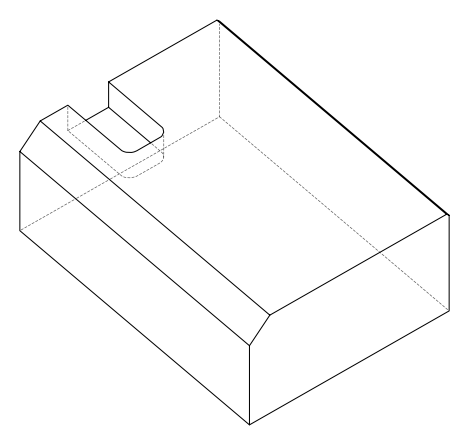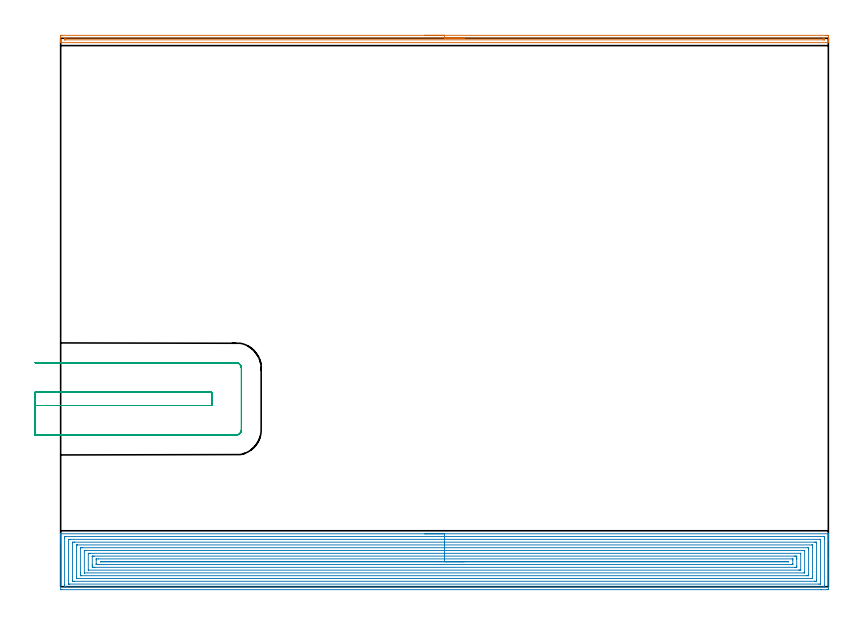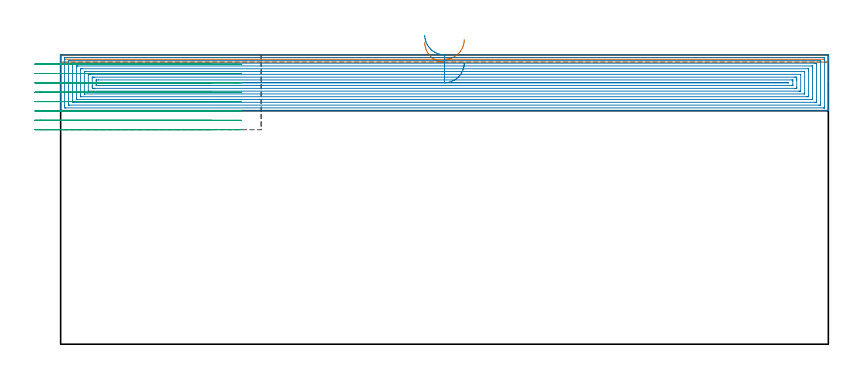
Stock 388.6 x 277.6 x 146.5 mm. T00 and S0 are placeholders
(PLAN: 3 operations, 1 tool changes, 48.5 min)
(1 AREA_MILL | FG_CHAMFER_SURFACE | UGT0205_001 | 6.37 min | 2658 mm3)
(2 AREA_MILL_1 | FG_CHAMFER_SURFACE_1 | UGT0205_001 | 34.4 min | 155608 mm3)
(3 MILL_SLOT | SLOT_PARTIAL_RECTANGULAR | UGT0201_094 | Follow Part, ap 5, ae 75% | 7.77 min | 215483 mm3)
(TOOL UGT0205_001 | Chamfer Mill 20 x 3 x 45 deg. | D20 FL50 Z2)
(TOOL UGT0201_094 | End mill 20 mm | D20 FL38 Z4)
(OP 1 AREA_MILL)
G17 G21 G94 G90
T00 M6
G54
G17 G0 G90 X184.3 Y279.1 S1061 M3
G43 Z156.5 H0
Z152.8
G94 G1 X184.338 Z151.928 F250.
X184.452 Z151.063
X184.641 Z150.212
X184.903 Z149.38
X185.237 Z148.574
X185.64 Z147.8
X186.108 Z147.064
X186.64 Z146.372
X187.229 Z145.729
X187.872 Z145.14
X188.564 Z144.608
X189.3 Z144.14
X190.074 Z143.737
X190.88 Z143.403
X191.712 Z143.141
X192.563 Z142.952
X193.428 Z142.838
X194.3 Z142.8
X387.469
X387.993 Y279.099 Z142.801
X388.51 Y279.093 Z142.802
X388.592 Y279.09 Z142.805
X388.6 Y278.58 Z143.314
Y278.013 Z143.884
Y277.693 Z144.203
Y277.127 Z144.769
Y276.807 Z145.088
Y276.167 Z145.732
Y275.776 Z146.124
Y275.428 Z146.463
X388.591 Y275.403 Z146.488
X388.44 Y275.4 Z146.5
X0.161
X0.009 Y275.403 Z146.488
X0. Y275.428 Z146.463
Y275.776 Z146.124
Y276.167 Z145.733
Y276.807 Z145.088
Y278.013 Z143.884
X0.004 Y278.58 Z143.315
X0.008 Y279.09 Z142.804
X0.09 Y279.094 Z142.802
X0.607 Y279.1 Z142.8
X194.3
Y277.686 Z144.214
X386.207
X386.43 Y277.684 Z144.216
X386.536 Y277.681 Z144.219
X386.582 Y277.679 Z144.221
X386.59 Y277.649 Z144.251
X386.594 Y277.55 Z144.35
X386.599 Y277.305 Z144.595
X386.595 Y277.055 Z144.845
X386.59 Y276.861 Z145.039
X386.583 Y276.821 Z145.079
X386.536 Y276.819 Z145.081
X386.427 Y276.816 Z145.084
X386.207 Y276.814 Z145.086
X2.393
X2.17 Y276.816 Z145.084
X2.063 Y276.819 Z145.081
X2.018 Y276.821 Z145.079
X2.01 Y276.851 Z145.049
X2.006 Y276.95 Z144.95
X2.002 Y277.194 Z144.706
X2.01 Y277.543 Z144.357
X2.014 Y277.679 Z144.221
X2.06 Y277.681 Z144.219
X2.17 Y277.684 Z144.216
X2.39 Y277.686 Z144.214
X194.3
X195.172 Z144.252
X196.036 Z144.366
X196.888 Z144.555
X197.72 Z144.817
X198.526 Z145.151
X199.3 Z145.554
X200.036 Z146.023
X200.728 Z146.554
X201.371 Z147.143
X201.96 Z147.786
X202.491 Z148.478
X202.96 Z149.214
X203.363 Z149.988
X203.697 Z150.794
X203.959 Z151.626
X204.148 Z152.478
X204.262 Z153.343
X204.3 Z154.214
G0 Z156.5
M5
M2
(OP 2 AREA_MILL_1)
G17 G21 G94 G90
T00 M6
G54
G17 G0 G90 X184.3 Y26.8 S1061 M3
G43 Z156.5 H0
G94 G1 X184.338 Z155.628 F250.
X184.452 Z154.763
X184.641 Z153.912
X184.903 Z153.08
X185.237 Z152.274
X185.64 Z151.5
X186.108 Z150.764
X186.64 Z150.072
X187.229 Z149.429
X187.872 Z148.839
X188.564 Z148.308
X189.3 Z147.84
X190.074 Z147.437
X190.88 Z147.103
X191.712 Z146.841
X192.564 Z146.652
X193.428 Z146.538
X194.3 Z146.5
X388.439
X388.592 Y26.797 Z146.488
X388.594 Y26.79 Z146.481
X388.6 Y26.462 Z146.161
Y26.086 Z145.785
Y25.449 Z145.144
Y24.247 Z143.944
Y23.683 Z143.377
Y13.744 Z133.441
Y-1.031 Z118.666
X388.598 Y-1.316 Z118.382
X388.59 Y-1.492 Z118.206
X388.412 Y-1.499 Z118.199
X387.993 Y-1.5 Z118.2
X384.966
X0.607
X0.185 Y-1.496 Z118.202
X0.01 Y-1.491 Z118.206
X0. Y-1.313 Z118.384
Y22.2 Z141.896
Y23.683 Z143.377
Y24.247 Z143.944
Y24.566 Z144.262
Y25.13 Z144.826
Y25.449 Z145.144
Y26.086 Z145.785
Y26.462 Z146.161
X0.006 Y26.79 Z146.481
X0.008 Y26.797 Z146.488
X0.161 Y26.8 Z146.5
X194.3
Y25.386 Z145.086
X386.207 Y25.385 Z145.085
X386.272
X386.583 Y25.379 Z145.079
X386.59 Y25.279 Z144.979
X386.597 Y25.063 Z144.763
X386.599 Y24.566 Z144.266
X386.6 Y24.178 Z143.878
X386.599 Y0.734 Z120.434
X386.598 Y0.348 Z120.048
X386.59 Y-0.042 Z119.658
X386.586 Y-0.08 Z119.62
X386.569 Y-0.081 Z119.619
X386.518 Y-0.084 Z119.616
X386.415 Y-0.085 Z119.615
X386.207 Y-0.086 Z119.614
X2.393 Y-0.085 Z119.615
X2.328
X2.017 Y-0.079 Z119.621
X2.01 Y0.021 Z119.721
X2.003 Y0.237 Z119.937
X2.001 Y0.734 Z120.434
X2. Y1.122 Z120.822
X2.001 Y24.566 Z144.266
X2.002 Y24.952 Z144.652
X2.01 Y25.342 Z145.042
X2.014 Y25.38 Z145.08
X2.031 Y25.381 Z145.081
X2.082 Y25.384 Z145.084
X2.185 Y25.385 Z145.085
X2.393 Y25.386 Z145.086
X194.3
Y23.971 Z143.671
X384.131
X384.422 Y23.97 Z143.67
X384.519 Y23.968 Z143.668
X384.587 Y23.965 Z143.665
X384.593 Y23.859 Z143.559
X384.598 Y23.683 Z143.383
X384.6 Y23.508 Z143.208
X384.599 Y1.442 Z121.142
X384.595 Y1.382 Z121.082
X384.59 Y1.341 Z121.041
X384.566 Y1.335 Z121.035
X384.422 Y1.333 Z121.033
X383.82 Y1.329 Z121.029
X4.469
X4.178 Y1.33 Z121.03
X4.081 Y1.332 Z121.032
X4.013 Y1.335 Z121.035
X4.007 Y1.441 Z121.141
X4.002 Y1.617 Z121.317
X4. Y1.792 Z121.492
X4.001 Y23.858 Z143.558
X4.005 Y23.917 Z143.617
X4.01 Y23.959 Z143.659
X4.034 Y23.965 Z143.665
X4.178 Y23.967 Z143.667
X4.78 Y23.971 Z143.671
X194.3
Y22.557 Z142.257
X381.744
X381.992 Y22.556 Z142.256
X382.483 Y22.55 Z142.25
X382.59 Y22.539 Z142.239
X382.6 Y21.918 Z141.618
Y3.382 Z123.082
X382.594 Y2.959 Z122.659
X382.59 Y2.754 Z122.454
X382.384 Y2.749 Z122.449
X381.744 Y2.744 Z122.444
X381.498 Y2.743 Z122.443
X6.856
X6.608 Y2.744 Z122.444
X6.117 Y2.75 Z122.45
X6.01 Y2.761 Z122.461
X6. Y3.382 Z123.082
Y21.918 Z141.618
X6.006 Y22.341 Z142.041
X6.01 Y22.546 Z142.246
X6.216 Y22.551 Z142.251
X6.856 Y22.556 Z142.256
X7.102 Y22.557 Z142.257
X194.3
Y21.143 Z140.843
X380.286 Y21.142 Z140.842
X380.431 Y21.14 Z140.84
X380.546 Y21.136 Z140.836
X380.592 Y21.133 Z140.833
X380.593 Y21.125 Z140.825
X380.596 Y21.035 Z140.735
X380.6 Y20.402 Z140.102
Y20.153 Z139.853
Y4.514 Z124.214
X380.598 Y4.265 Z123.965
X380.595 Y4.186 Z123.886
X380.591 Y4.168 Z123.868
X380.588 Y4.164 Z123.864
X380.54 Y4.162 Z123.862
X380.395 Y4.159 Z123.859
X380.177 Y4.157 Z123.857
X380.068
X8.314 Y4.158 Z123.858
X8.169 Y4.16 Z123.86
X8.054 Y4.164 Z123.864
X8.008 Y4.167 Z123.867
X8.007 Y4.175 Z123.875
X8.004 Y4.265 Z123.965
X8. Y4.898 Z124.598
Y5.147 Z124.847
Y20.786 Z140.486
X8.002 Y21.035 Z140.735
X8.005 Y21.114 Z140.814
X8.009 Y21.132 Z140.832
X8.012 Y21.136 Z140.836
X8.06 Y21.138 Z140.838
X8.205 Y21.141 Z140.841
X8.423 Y21.143 Z140.843
X8.532
X194.3
Y19.729 Z139.429
X378.329
X378.452 Y19.727 Z139.427
X378.534 Y19.725 Z139.425
X378.579 Y19.722 Z139.422
X378.59 Y19.715 Z139.415
X378.592 Y19.691 Z139.391
X378.597 Y19.27 Z138.97
X378.6 Y18.849 Z138.549
Y18.387 Z138.087
X378.599 Y6.03 Z125.73
X378.595 Y5.613 Z125.313
X378.591 Y5.585 Z125.285
X378.577 Y5.578 Z125.278
X378.522 Y5.575 Z125.275
X378.406 Y5.573 Z125.273
X378.174 Y5.572 Z125.272
X377.745 Y5.571 Z125.271
X10.271
X10.148 Y5.573 Z125.273
X10.065 Y5.575 Z125.275
X10.021 Y5.578 Z125.278
X10.01 Y5.585 Z125.285
X10.008 Y5.609 Z125.309
X10.003 Y6.03 Z125.73
X10. Y6.451 Z126.151
Y6.913 Z126.613
X10.001 Y19.27 Z138.97
X10.005 Y19.687 Z139.387
X10.009 Y19.715 Z139.415
X10.023 Y19.722 Z139.422
X10.078 Y19.725 Z139.425
X10.194 Y19.727 Z139.427
X10.426 Y19.728 Z139.428
X10.855 Y19.729 Z139.429
X194.3
Y18.315 Z138.015
X376.463 Y18.314 Z138.014
X376.569 Y18.31 Z138.01
X376.588 Y18.308 Z138.008
X376.594 Y18.296 Z137.996
X376.598 Y18.278 Z137.978
X376.6 Y18.26 Z137.96
Y18.179 Z137.879
X376.599 Y7.587 Z127.287
X376.595 Y7.378 Z127.078
X376.584 Y6.992 Z126.692
X376.389 Y6.987 Z126.687
X376.315 Y6.986 Z126.686
X12.137
X12.031 Y6.99 Z126.69
X12.012 Y6.992 Z126.692
X12.006 Y7.004 Z126.704
X12.002 Y7.022 Z126.722
X12. Y7.04 Z126.74
Y7.121 Z126.821
X12.001 Y17.713 Z137.413
X12.005 Y17.922 Z137.622
X12.016 Y18.308 Z138.008
X12.211 Y18.313 Z138.013
X12.285 Y18.314 Z138.014
X194.3 Y18.315 Z138.015
Y16.9 Z136.6
X374.487
X374.526 Y16.899 Z136.599
X374.562 Y16.895 Z136.595
X374.59 Y16.889 Z136.589
X374.594 Y16.84 Z136.54
X374.6 Y16.626 Z136.326
Y8.682 Z128.382
X374.594 Y8.458 Z128.158
X374.59 Y8.41 Z128.11
X374.461 Y8.405 Z128.105
X374.274 Y8.401 Z128.101
X373.992 Y8.4 Z128.1
X373.711
X14.113
X14.074 Y8.401 Z128.101
X14.038 Y8.405 Z128.105
X14.01 Y8.411 Z128.111
X14.006 Y8.46 Z128.16
X14. Y8.674 Z128.374
Y16.618 Z136.318
X14.006 Y16.841 Z136.541
X14.01 Y16.89 Z136.59
X14.138 Y16.895 Z136.595
X14.326 Y16.899 Z136.599
X14.608 Y16.9 Z136.6
X14.889
X194.3
Y15.486 Z135.186
X371.289
X371.926 Y15.485 Z135.185
X372.184 Y15.484 Z135.184
X372.573 Y15.479 Z135.179
X372.595 Y15.078 Z134.778
X372.597 Y14.857 Z134.557
X372.6 Y14.19 Z133.89
Y13.974 Z133.674
Y10.443 Z130.143
X372.599 Y10.11 Z129.81
X372.597 Y9.943 Z129.643
X372.593 Y9.86 Z129.56
X372.59 Y9.824 Z129.524
X372.556 Y9.82 Z129.52
X371.926 Y9.815 Z129.515
X371.669 Y9.814 Z129.514
X17.311
X16.674 Y9.815 Z129.515
X16.416 Y9.816 Z129.516
X16.027 Y9.821 Z129.521
X16.005 Y10.222 Z129.922
X16.003 Y10.443 Z130.143
X16. Y11.11 Z130.81
X16.001 Y15.19 Z134.89
X16.003 Y15.357 Z135.057
X16.007 Y15.44 Z135.14
X16.01 Y15.476 Z135.176
X16.044 Y15.48 Z135.18
X16.674 Y15.485 Z135.185
X16.931 Y15.486 Z135.186
X194.3
Y14.072 Z133.772
X370.24
X370.438 Y14.069 Z133.769
X370.569 Y14.065 Z133.765
X370.592 Y14.062 Z133.762
X370.594 Y14.057 Z133.757
X370.597 Y14.039 Z133.739
X370.599 Y13.974 Z133.674
X370.6 Y13.52 Z133.22
Y11.755 Z131.455
X370.598 Y11.326 Z131.026
X370.595 Y11.269 Z130.969
X370.59 Y11.243 Z130.943
X370.587 Y11.235 Z130.935
X370.537 Y11.233 Z130.933
X370.339 Y11.229 Z130.929
X370.24 Y11.228 Z130.928
X370.141
X18.36
X18.162 Y11.231 Z130.931
X18.031 Y11.235 Z130.935
X18.008 Y11.238 Z130.938
X18.006 Y11.243 Z130.943
X18.003 Y11.261 Z130.961
X18.001 Y11.326 Z131.026
X18. Y11.78 Z131.48
Y13.545 Z133.245
X18.002 Y13.974 Z133.674
X18.005 Y14.031 Z133.731
X18.009 Y14.057 Z133.757
X18.013 Y14.065 Z133.765
X18.063 Y14.067 Z133.767
X18.261 Y14.071 Z133.771
X19.253 Y14.072 Z133.772
X194.3
Y12.658 Z132.358
X367.917
X368.356 Y12.651 Z132.351
X368.438 Y12.648 Z132.348
X368.371 Y12.644 Z132.344
X368.356 Y12.643 Z132.343
X362.067 Y12.642 Z132.342
X20.699
X20.26 Y12.643 Z132.343
X20.244 Y12.644 Z132.344
X20.195 Y12.651 Z132.351
X20.229 Y12.656 Z132.356
X20.244 Y12.657 Z132.357
X20.683 Y12.658 Z132.358
X194.3
X195.172 Z132.396
X196.036 Z132.51
X196.888 Z132.699
X197.72 Z132.961
X198.526 Z133.295
X199.3 Z133.698
X200.036 Z134.166
X200.728 Z134.697
X201.371 Z135.287
X201.96 Z135.93
X202.492 Z136.622
X202.96 Z137.358
X203.363 Z138.132
X203.697 Z138.938
X203.959 Z139.77
X204.148 Z140.621
X204.262 Z141.486
X204.3 Z142.358
G0 Z156.5
M5
M2
(OP 3 MILL_SLOT)
G17 G21 G94 G90
T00 M6
G54
G17 G0 G90 X-13. Y91.7 S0 M3
G43 Z156.5 H0
Z141.762
G94 G1 X-10. F250.
X76.5 F500.
Y98.4
X-10.
X-13. F250.
Y76.7
X-10.
X88.7 F500.
G3 X91.5 Y79.5 R2.8
G1 Y110.6
G3 X88.7 Y113.4 R2.8
G1 X-10.
X-13. F250.
G0 Y91.7 Z137.025
G1 X-10.
X76.5 F500.
Y98.4
X-10.
X-13. F250.
Y76.7
X-10.
X88.7 F500.
G3 X91.5 Y79.5 R2.8
G1 Y110.6
G3 X88.7 Y113.4 R2.8
G1 X-10.
X-13. F250.
G0 Y91.7 Z132.287
G1 X-10.
X76.5 F500.
Y98.4
X-10.
X-13. F250.
Y76.7
X-10.
X88.7 F500.
G3 X91.5 Y79.5 R2.8
G1 Y110.6
G3 X88.7 Y113.4 R2.8
G1 X-10.
X-13. F250.
G0 Y91.7 Z127.55
G1 X-10.
X76.5 F500.
Y98.4
X-10.
X-13. F250.
Y76.7
X-10.
X88.7 F500.
G3 X91.5 Y79.5 R2.8
G1 Y110.6
G3 X88.7 Y113.4 R2.8
G1 X-10.
X-13. F250.
G0 Y91.7 Z122.812
G1 X-10.
X76.5 F500.
Y98.4
X-10.
X-13. F250.
Y76.7
X-10.
X88.7 F500.
G3 X91.5 Y79.5 R2.8
G1 Y110.6
G3 X88.7 Y113.4 R2.8
G1 X-10.
X-13. F250.
G0 Y91.7 Z118.075
G1 X-10.
X76.5 F500.
Y98.4
X-10.
X-13. F250.
Y76.7
X-10.
X88.7 F500.
G3 X91.5 Y79.5 R2.8
G1 Y110.6
G3 X88.7 Y113.4 R2.8
G1 X-10.
X-13. F250.
G0 Y91.7 Z113.337
G1 X-10.
X76.5 F500.
Y98.4
X-10.
X-13. F250.
Y76.7
X-10.
X88.7 F500.
G3 X91.5 Y79.5 R2.8
G1 Y110.6
G3 X88.7 Y113.4 R2.8
G1 X-10.
X-13. F250.
G0 Y91.7 Z108.6
G1 X-10.
X76.5 F500.
Y98.4
X-10.
X-13. F250.
Y76.7
X-10.
X88.7 F500.
G3 X91.5 Y79.5 R2.8
G1 Y110.6
G3 X88.7 Y113.4 R2.8
G1 X-10.
X-13. F250.
G0 Z156.5
M5
M2
